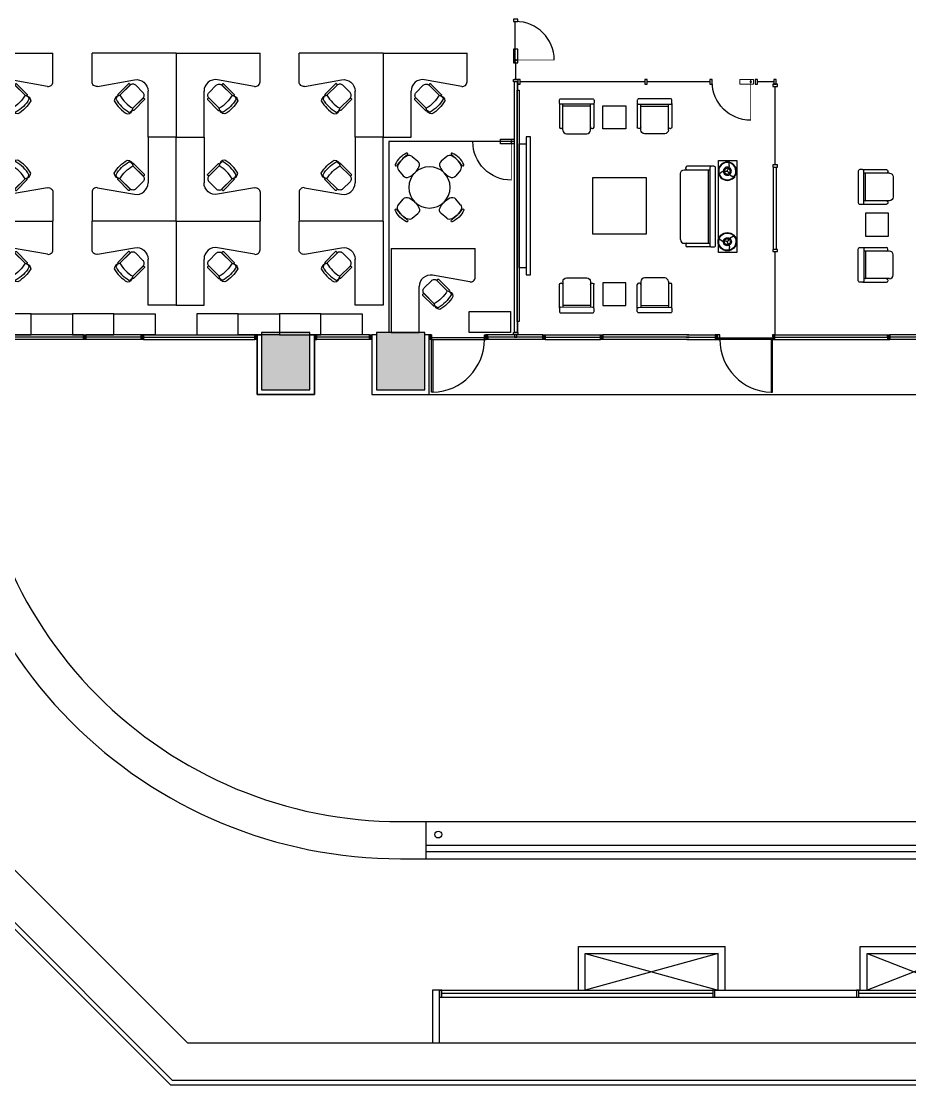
# Model space of a CAD drawing. Header units: millimetres. Extents: x 489570 to 664474, y -400689 to -233120.
# Drawn here: x 517252 to 536595, y -400689 to -377530 of the extents above; entities that cross this region are included whole.
import ezdxf
from ezdxf.lldxf.tags import DXFTag

# ---------------------------------------------------------------- set-up
doc = ezdxf.new("R2010")
doc.units = ezdxf.units.MM
doc.header["$LTSCALE"] = 10
doc.header["$MEASUREMENT"] = 0
for name, color, linetype in [('03AFP', 2, 'Continuous'), ('06ADS', 6, 'Continuous'), ('07APP', 7, 'Continuous'), ('XREF BB LVL 3$0$X-WTC3-Level 3 segmented$0$COL', 7, 'Continuous'), ('XREF BB LVL 3$0$X-WTC3-Level 3 segmented$0$DMS', 7, 'Continuous'), ('XREF BB LVL 3$0$X-WTC3-Level 3 segmented$0$DOOR', 2, 'Continuous'), ('XREF BB LVL 3$0$X-WTC3-Level 3 segmented$0$HAT', 251, 'Continuous'), ('XREF BB LVL 3$0$X-WTC3-Level 3 segmented$0$HID', 1, 'XREF BB LVL 3$0$X-WTC3-Level 3 segmented$0$HIDDEN'), ('XREF BB LVL 3$0$X-WTC3-Level 3 segmented$0$WAL', 7, 'Continuous'), ('XREF BB LVL 3$0$X-WTC3-Level 3 segmented$0$WIN', 2, 'Continuous'), ('XREF WTC3 FPPP MAY09 1$0$DIMFUR-IN', 1, 'Continuous'), ('XREF WTC3 FPPP MAY09 1$0$FURN', 9, 'Continuous'), ('XREF WTC3 FPPP MAY09 1$0$PAR-low', 8, 'Continuous'), ('XREF WTC3 FPPP MAY09 1$0$WAL', 7, 'Continuous'), ('XREF WTC3 FPPP MAY09 1$0$X-WTC3-Level 3 segmented$0$PAR-FUL', 2, 'Continuous')]:
    doc.layers.add(name, color=color, linetype=linetype)
tags = doc.linetypes.add('XREF BB LVL 3$0$X-WTC3-Level 3 segmented$0$HIDDEN', pattern=[0.375, 0.25, -0.125]).pattern_tags.tags
tags[6:7] = [DXFTag(74, 4), DXFTag(75, 0), DXFTag(340, '0'), DXFTag(46, 1.0), DXFTag(50, 0.0), DXFTag(44, 0.0), DXFTag(45, 0.0)]
tags[4:5] = [DXFTag(74, 4), DXFTag(75, 0), DXFTag(340, '0'), DXFTag(46, 1.0), DXFTag(50, 0.0), DXFTag(44, 0.0), DXFTag(45, 0.0)]

# ---------------------------------------------------------------- blocks, each defined once
blk = doc.blocks.new('XREF WTC3 FPPP MAY09 1$0$kursi')
at = {"layer": '03AFP', "linetype": 'ByBlock'}
for points in [[(200, -400), (200, -90, 0.414214), (110, 0), (-110, 0, 0.414214), (-200, -90), (-200, -400)], [(-200, -400), (-200, -87, 0.414214), (-210, -77), (-235, -77, 0.414214), (-245, -87), (-245, -418, 0.414214), (-235, -428), (-219, -428)], [(200, -400), (200, -87, -0.414214), (210, -77), (235, -77, -0.414214), (245, -87), (245, -418, -0.414214), (235, -428), (219, -428)]]:
    blk.add_lwpolyline(points, format="xyb", dxfattribs=at)
for centre, radius, start, end in [((-105, -487), 129, 137.6669, 222.3331), ((-125, -460), 96, 141.5436, 218.4564), ((0, 340), 766, 254.8715, 285.1285), ((105, -487), 129, 317.6669, 42.3331), ((125, -460), 96, 321.5436, 38.4564), ((0, 220), 766, 254.8715, 285.1285), ((0, 166), 766, 254.8715, 285.1285)]:
    blk.add_arc(centre, radius, start, end, dxfattribs=at)
blk = doc.blocks.new('XREF WTC3 FPPP MAY09 1$0$hsbc sing')
for p, q in [((-25, 0), (-25, -1829)), ((-25, 0), (1644, 0)), ((-25, 0), (1644, 0)), ((1089, 0), (1804, 0)), ((1804, -627), (1804, 0)), ((1687, -725), (878, -582)), ((585, -1829), (585, -829)), ((-25, -1829), (585, -1829))]:
    blk.add_line(p, q)
for centre, radius, start, end in [((835, -829), 250, 80, 180), ((1704, -627), 100, 260, 0)]:
    blk.add_arc(centre, radius, start, end)
at = {"xscale": -1, "rotation": 45.00000000000005}
blk.add_blockref('XREF WTC3 FPPP MAY09 1$0$kursi', (773, -779), dxfattribs=at)
blk = doc.blocks.new('XREF WTC3 FPPP MAY09 1$0$SF1')
at = {"layer": '03AFP', "linetype": 'ByBlock'}
for p, q in [((-392, 632), (70, 315)), ((-392, 632), (70, 315)), ((130, 368), (-294, 658)), ((-731, 137), (-268, -180)), ((-296, -254), (-720, 36))]:
    blk.add_line(p, q, dxfattribs=at)
at = {"layer": '03AFP'}
for p, q in [((-346, 639), (-338, 650)), ((-721, 91), (-728, 80))]:
    blk.add_line(p, q, dxfattribs=at)
at = {"layer": '03AFP', "linetype": 'ByBlock'}
for points in [[(-503, 611), (-751, 248, 0.414214), (-731, 137)], [(-302, -157, 0.008705), (-300, -155), (36, 336, 0.008705), (37, 338)], [(37, 338, -0.008705), (36, 336), (39, 340, -0.008705), (37, 338)], [(37, 338, 0.008705), (39, 340), (36, 336, 0.008705), (37, 338)], [(-302, -157, -0.008705), (-303, -159), (-300, -155, -0.008705), (-302, -157)]]:
    blk.add_lwpolyline(points, format="xyb", dxfattribs=at)
blk.add_lwpolyline([(187, 329, -0.414214), (195, 285), (-195, -285, -0.414214), (-240, -293), (-286, -262, -0.414214), (-294, -217), (96, 353, -0.414214), (140, 361)], format="xyb", close=True, dxfattribs=at)
blk.add_arc((-437, 566), 80, 55.6033, 145.6033, dxfattribs=at)
at = {"layer": '03AFP'}
for centre, start, end in [((-319, 621), 145.6033, 235.6033), ((-312, 632), 55.6033, 145.6033), ((-702, 62), 145.6033, 235.6033), ((-694, 73), 55.6033, 145.6033)]:
    blk.add_arc(centre, 32, start, end, dxfattribs=at)
blk = doc.blocks.new('XREF WTC3 FPPP MAY09 1$0$2 SEATER')
at = {"layer": '03AFP', "linetype": 'ByBlock'}
for p, q in [((-877, -659), (-877, -146)), ((-800, -80), (-800, -640)), ((-800, -80), (-800, -640)), ((800, -80), (800, -640)), ((877, -659), (877, -146))]:
    blk.add_line(p, q, dxfattribs=at)
at = {"layer": '03AFP'}
for p, q in [((-832, -114), (-845, -114)), ((832, -114), (845, -114))]:
    blk.add_line(p, q, dxfattribs=at)
at = {"layer": '03AFP', "linetype": 'ByBlock'}
for points in [[(-720, 0), (720, 0, -0.414214), (800, -80)], [(-800, -600, 0.008705), (-797, -600), (-803, -600, 0.008705), (-800, -600)], [(-800, -600, -0.008705), (-803, -600), (-797, -600, -0.008705), (-800, -600)], [(800, -600, -0.008705), (797, -600), (-797, -600, -0.008705), (-800, -600)], [(800, -600, 0.008705), (803, -600), (797, -600, 0.008705), (800, -600)]]:
    blk.add_lwpolyline(points, format="xyb", dxfattribs=at)
blk.add_lwpolyline([(-877, -728, 0.414214), (-845, -760), (845, -760, 0.414214), (877, -728), (877, -672, 0.414214), (845, -640), (-845, -640, 0.414214), (-877, -672)], format="xyb", close=True, dxfattribs=at)
at = {"layer": '03AFP'}
for centre, start, end in [((-845, -146), 90, 180), ((-832, -146), 0, 90), ((832, -146), 90, 180), ((845, -146), 0, 90)]:
    blk.add_arc(centre, 32, start, end, dxfattribs=at)
at = {"layer": '03AFP', "linetype": 'ByBlock'}
blk.add_arc((-720, -80), 80, 90, 180, dxfattribs=at)
blk = doc.blocks.new('XREF WTC3 FPPP MAY09 1$0$table lamp')
at = {"color": 0, "linetype": 'ByBlock'}
for points in [[(2, 2), (-9, 0), (-18, -2), (-26, -5), (-34, -8), (-40, -11), (-46, -15), (-51, -18), (-56, -21), (-61, -24), (-65, -27), (-69, -29), (-73, -32), (-77, -34), (-81, -36), (-84, -38), (-88, -39), (-92, -41), (-95, -42), (-99, -43), (-102, -43), (-106, -44), (-109, -44), (-113, -44), (-116, -44), (-120, -44), (-123, -44), (-127, -43), (-130, -43), (-133, -42), (-137, -42), (-140, -41), (-143, -41), (-147, -40), (-150, -40), (-154, -39), (-157, -39), (-161, -39), (-165, -38), (-169, -38), (-173, -38), (-178, -38), (-182, -38), (-187, -38), (-191, -39), (-196, -39), (-200, -40), (-204, -41), (-208, -43)], [(-3, 0), (4, -8), (11, -14), (18, -20), (24, -25), (30, -29), (36, -32), (41, -35), (46, -38), (51, -41), (56, -43), (60, -45), (64, -47), (68, -50), (71, -52), (75, -54), (78, -56), (81, -59), (84, -62), (86, -64), (89, -67), (91, -70), (93, -73), (95, -76), (96, -79), (98, -82), (99, -85), (101, -88), (102, -91), (103, -94), (105, -98), (106, -101), (107, -104), (108, -107), (110, -110), (111, -113), (112, -117), (114, -120), (116, -123), (118, -127), (120, -131), (122, -135), (124, -139), (127, -143), (129, -146), (132, -150), (135, -153), (138, -156), (141, -159)], [(1, -3), (5, 8), (7, 17), (9, 25), (10, 33), (10, 40), (10, 47), (10, 53), (10, 59), (10, 64), (9, 70), (9, 74), (9, 79), (9, 84), (9, 88), (9, 92), (10, 96), (11, 100), (11, 103), (12, 107), (14, 110), (15, 114), (17, 117), (18, 120), (20, 123), (22, 126), (24, 129), (26, 131), (28, 134), (30, 137), (32, 139), (34, 142), (36, 145), (39, 147), (41, 150), (43, 153), (45, 156), (47, 159), (49, 162), (51, 165), (53, 169), (56, 173), (58, 177), (60, 181), (62, 185), (64, 189), (65, 194), (66, 198), (67, 202)]]:
    blk.add_lwpolyline(points, dxfattribs=at)
blk.add_circle((0, 0), 200, dxfattribs=at)
at = {"color": 1, "linetype": 'ByBlock', "extrusion": (0, 0, -1)}
for major_axis, start_param, end_param in [((133, 133), 3.155641, 6.297234), ((-133, 133), 1.584845, 4.726438), ((44.2, 44.2), 3.155641, 6.297234), ((-44.2, 44.2), 1.584845, 4.726438)]:
    blk.add_ellipse((0, 0), major_axis=major_axis, ratio=1, start_param=start_param, end_param=end_param, dxfattribs=at)
at = {"color": 0, "linetype": 'ByBlock', "extrusion": (0, 0, -1)}
for major_axis, start_param, end_param in [((61.9, 61.9), 3.155641, 6.297234), ((-61.9, 61.9), 1.584845, 4.726438)]:
    blk.add_ellipse((0, 0), major_axis=major_axis, ratio=1, start_param=start_param, end_param=end_param, dxfattribs=at)
blk = doc.blocks.new('XREF WTC3 FPPP MAY09 1$0$X-WTC3-Level 3 segmented$0$FRAME')
at = {"color": 1}
blk.add_lwpolyline([(-37, 263), (-37, -37), (63, -37), (63, 263)], close=True, dxfattribs=at)
at = {"const_width": 13}
blk.add_lwpolyline([(-47, 23), (853, 24)], dxfattribs=at)
at = {"color": 1}
blk.add_circle((13, 23), 15, dxfattribs=at)
blk.add_arc((13, 23), 840, 0.0529, 90, dxfattribs=at)
blk = doc.blocks.new('XREF WTC3 FPPP MAY09 1$0$X-WTC3-Level 3 segmented$0$P non F')
at = {"rotation": 180}
blk.add_blockref('XREF WTC3 FPPP MAY09 1$0$X-WTC3-Level 3 segmented$0$FRAME', (0, 30), dxfattribs=at)
blk = doc.blocks.new('XREF WTC3 FPPP MAY09 1$0$FRAME')
at = {"const_width": 13}
blk.add_lwpolyline([(-47, 23), (853, 24)], dxfattribs=at)
at = {"color": 1}
blk.add_circle((13, 23), 15, dxfattribs=at)
blk.add_arc((13, 23), 840, 0.0529, 90, dxfattribs=at)
at = {"layer": 'Defpoints', "color": 1, "lineweight": 5}
blk.add_lwpolyline([(-37, 263), (-37, -37), (63, -37), (63, 263)], close=True, dxfattribs=at)
blk = doc.blocks.new('XREF WTC3 FPPP MAY09 1$0$P non F')
at = {"layer": 'XREF WTC3 FPPP MAY09 1$0$WAL', "rotation": 180}
blk.add_blockref('XREF WTC3 FPPP MAY09 1$0$FRAME', (0, 30), dxfattribs=at)
blk = doc.blocks.new('XREF WTC3 FPPP MAY09 1$0$WC')
at = {"layer": '03AFP'}
for p, q in [((-0.208, -0.444), (-0.225, -0.283)), ((0.208, -0.444), (0.225, -0.283))]:
    blk.add_line(p, q, dxfattribs=at)
blk.add_lwpolyline([(0.225, -0.283, 0.371325), (0.15, -0.176, 0.17376), (-0.15, -0.176, 0.371325), (-0.225, -0.283)], format="xyb", dxfattribs=at)
for centre, radius, start, end in [((-0.109, -0.434), 0.1, 185.7106, 251.518), ((0.109, -0.434), 0.1, 288.482, 354.2894), ((-0.169, -0.561), 0.02, 82.7899, 249.4784), ((0, -0.109), 0.503, 249.4784, 290.5216), ((0, 0.778), 1.33, 262.7899, 277.2101), ((0, -0.109), 0.443, 251.518, 288.482), ((0.169, -0.561), 0.02, 290.5216, 97.2101)]:
    blk.add_arc(centre, radius, start, end, dxfattribs=at)
blk = doc.blocks.new('XREF WTC3 FPPP MAY09 1$0$KURSI STAF')
at = {"layer": 'XREF WTC3 FPPP MAY09 1$0$FURN', "xscale": 1000, "yscale": 1000, "zscale": 1000, "rotation": 179.9999999195218}
blk.add_blockref('XREF WTC3 FPPP MAY09 1$0$WC', (0, -109), dxfattribs=at)
blk = doc.blocks.new('XREF WTC3 FPPP MAY09 1$0$MEJA MEETING4')
at = {"layer": '03AFP'}
blk.add_circle((0, 0), 450, dxfattribs=at)
for p, rotation in [((-289, 289), 45), ((-289, -289), 135)]:
    blk.add_blockref('XREF WTC3 FPPP MAY09 1$0$KURSI STAF', p, dxfattribs=dict(rotation=rotation))
at = {"xscale": -1}
for p, rotation in [((289, 289), 315), ((289, -289), 225)]:
    blk.add_blockref('XREF WTC3 FPPP MAY09 1$0$KURSI STAF', p, dxfattribs=dict(at, rotation=rotation))
blk = doc.blocks.new('XREF BB LVL 3$0$X-WTC3-Level 3 segmented$0$C125105')
at = {"layer": 'XREF BB LVL 3$0$X-WTC3-Level 3 segmented$0$HAT'}
blk.add_hatch(color=256, dxfattribs=at).paths.add_polyline_path([(-524.75, -1250), (525.25, -1250), (525.25, 0), (-524.75, 0)])
at = {"layer": 'XREF BB LVL 3$0$X-WTC3-Level 3 segmented$0$COL'}
blk.add_lwpolyline([(-524.75, -1250), (525.25, -1250), (525.25, 0), (-524.75, 0)], close=True, dxfattribs=at)
blk = doc.blocks.new('XREF BB LVL 3$0$X-WTC3-Level 3 segmented$0$STRU')
at = {"layer": 'XREF BB LVL 3$0$X-WTC3-Level 3 segmented$0$COL', "rotation": 90}
for p in [(-22400, 14999.75), (-22400, 12499.75)]:
    blk.add_blockref('XREF BB LVL 3$0$X-WTC3-Level 3 segmented$0$C125105', p, dxfattribs=at)
blk = doc.blocks.new('XREF BB LVL 3$0$X-WTC3-Level 3 segmented$0$Fra3')
for points in [[(0.43, 0.5), (0.43, 0.46), (0.36, 0.41), (0.36, 0.35), (0.64, 0.35), (0.64, 0.41), (0.57, 0.46), (0.57, 0.5), (1, 0.5), (1, 0), (0.19, 0), (0, 0), (0, 0.5), (0.43, 0.5)], [(0.81, 0.14), (0.86, 0.14), (0.86, 0.05), (0.95, 0.05), (0.95, 0.45), (0.69, 0.45), (0.69, 0.3), (0.31, 0.3), (0.31, 0.45), (0.05, 0.45), (0.05, 0.05), (0.14, 0.05), (0.14, 0.14), (0.19, 0.14)], [(0.81, 0), (0.81, 0.25), (0.19, 0.25), (0.19, 0)]]:
    blk.add_lwpolyline(points)
blk = doc.blocks.new('XREF BB LVL 3$0$X-WTC3-Level 3 segmented$0$fra2')
for points in [[(0.43, 0), (0, 0), (0, 0.5), (0.43, 0.5)], [(0.43, 0.5), (0.43, 0.46), (0.36, 0.41), (0.36, 0.35), (0.64, 0.35), (0.64, 0.41), (0.57, 0.46), (0.57, 0.5), (1, 0.5), (1, 0), (0.57, 0), (0.57, 0.04), (0.64, 0.09), (0.64, 0.15), (0.36, 0.15), (0.36, 0.09), (0.43, 0.04), (0.43, 0)]]:
    blk.add_lwpolyline(points)
blk.add_lwpolyline([(0.69, 0.3), (0.69, 0.45), (0.95, 0.45), (0.95, 0.05), (0.69, 0.05), (0.69, 0.2), (0.31, 0.2), (0.31, 0.05), (0.05, 0.05), (0.05, 0.45), (0.31, 0.45), (0.31, 0.3)], close=True)
blk = doc.blocks.new('XREF BB LVL 3$0$X-WTC3-Level 3 segmented$0$Fra6')
for points in [[(0.43, 0), (0, 0), (0, 0.5), (0.43, 0.5)], [(0.43, 0), (0.43, 0.04), (0.36, 0.09), (0.36, 0.15), (1, 0.15), (1, 0.5), (0.57, 0.5), (0.57, 0.46), (0.64, 0.41), (0.64, 0.35), (0.36, 0.35), (0.36, 0.41), (0.43, 0.46), (0.43, 0.5)]]:
    blk.add_lwpolyline(points)
for points in [[(0.31, 0.3), (0.31, 0.45), (0.05, 0.45), (0.05, 0.05), (0.31, 0.05), (0.31, 0.2), (0.95, 0.2), (0.95, 0.45), (0.69, 0.45), (0.69, 0.3)], [(0.55, 0.45), (0.55, 0.5), (0.45, 0.5), (0.45, 0.45), (0.38, 0.4), (0.38, 0.37), (0.47, 0.37), (0.47, 0.47), (0.53, 0.47), (0.53, 0.37), (0.62, 0.37), (0.62, 0.4)], [(0.39, 0.14), (0.48, 0.14), (0.48, 0.04), (0.56, 0.04), (0.56, 0.14), (0.6, 0.14), (0.6, 0), (0.45, 0), (0.45, 0.04), (0.39, 0.09)]]:
    blk.add_lwpolyline(points, close=True)
blk = doc.blocks.new('XREF BB LVL 3$0$X-WTC3-Level 3 segmented$0$Fra5')
for points in [[(0.43, 0), (0, 0), (0, 0.5), (0.43, 0.5)], [(0.43, 0), (0.43, 0.04), (0.36, 0.09), (0.36, 0.15), (0.64, 0.15), (0.64, 0.09), (0.57, 0.04), (0.57, 0), (1, 0), (1, 0.35), (0.36, 0.35), (0.36, 0.41), (0.43, 0.46), (0.43, 0.5)]]:
    blk.add_lwpolyline(points)
for points in [[(0.31, 0.05), (0.31, 0.2), (0.69, 0.2), (0.69, 0.05), (0.95, 0.05), (0.95, 0.3), (0.31, 0.3), (0.31, 0.45), (0.05, 0.45), (0.05, 0.05)], [(0.39, 0.41), (0.39, 0.36), (0.48, 0.36), (0.48, 0.46), (0.56, 0.46), (0.56, 0.36), (0.6, 0.36), (0.6, 0.5), (0.45, 0.5), (0.45, 0.46)]]:
    blk.add_lwpolyline(points, close=True)

msp = doc.modelspace()

# ---------------------------------------------------------------- linework, layer by layer
at = {"layer": '03AFP'}
for points in [[(530416.7, -379375.3), (530416.7, -379875.3), (529916.7, -379875.3), (529916.7, -379375.3)], [(528091.2, -382899.4), (528091.2, -380199.4), (528241.2, -380199.4), (528241.2, -382899.4)], [(532829.8, -382562.9), (532430.1, -382562.9), (532430.1, -380562.8), (532829.8, -380562.8)], [(530856.8, -382164.4), (529695.1, -382164.4), (529695.1, -380934.3), (530856.8, -380934.3)], [(535631.7, -382211.5), (536131.7, -382211.5), (536131.7, -381711.5), (535631.7, -381711.5)], [(530416.7, -383723.5), (530416.7, -383223.5), (529916.7, -383223.5), (529916.7, -383723.5)], [(517467.5, -383899.2), (516567.9, -383899.2), (516567.9, -384359.2), (517467.5, -384359.2)], [(517467.5, -383899.2), (518367, -383899.2), (518367, -384359.2), (517467.5, -384359.2)], [(519266.5, -383899.2), (518367, -383899.2), (518367, -384359.2), (519266.5, -384359.2)], [(519266.5, -383899.2), (520166, -383899.2), (520166, -384359.2), (519266.5, -384359.2)], [(521975.5, -383899.2), (521075.9, -383899.2), (521075.9, -384359.2), (521975.5, -384359.2)], [(521975.5, -383899.2), (522875, -383899.2), (522875, -384359.2), (521975.5, -384359.2)], [(523774.5, -383899.2), (522875, -383899.2), (522875, -384359.2), (523774.5, -384359.2)], [(523774.5, -383899.2), (524674, -383899.2), (524674, -384359.2), (523774.5, -384359.2)], [(527000.6, -383849.2), (527900.1, -383849.2), (527900.1, -384309.2), (527000.6, -384309.2)]]:
    msp.add_lwpolyline(points, close=True, dxfattribs=at)
msp.add_lwpolyline([(528341.2, -383049.4), (528341.2, -380049.4), (528241.2, -380049.4), (528241.2, -383049.4), (528341.2, -383049.4)], dxfattribs=at)
at = {"layer": '06ADS'}
for p, q in [((527995.4, -377535.1), (527995.4, -378435.1)), ((530829.7, -378848), (528112.3, -378848)), ((532244, -378848), (530879.7, -378848)), ((533639.1, -378848), (533280.1, -378848)), ((533664.1, -380660.1), (533664.1, -378948)), ((533664.1, -384359.2), (533664.1, -382547.2))]:
    msp.add_line(p, q, dxfattribs=at)
msp.add_lwpolyline([(527968.3, -377485.1), (527968.3, -377535.1), (528062.3, -377535.1), (528062.3, -377485.1)], close=True, dxfattribs=at)
for points in [[(528015.3, -378423.5), (528015.3, -378797.9)], [(527983.3, -380151.2), (525254, -380151.2), (525254, -384309.2)]]:
    msp.add_lwpolyline(points, dxfattribs=at)
at = {"layer": '06ADS', "color": 2}
for points in [[(530829.7, -378898), (530879.7, -378898), (530879.7, -378798), (530829.7, -378798)], [(532244, -378898), (532294, -378898), (532294, -378798), (532244, -378798)], [(533230.1, -378898), (533280.1, -378898), (533280.1, -378798), (533230.1, -378798)], [(533639.1, -378898), (533689.1, -378898), (533689.1, -378798), (533639.1, -378798)], [(533714.1, -378948), (533714.1, -378898), (533614.1, -378898), (533614.1, -378948)], [(533714.1, -380710.1), (533714.1, -380660.1), (533614.1, -380660.1), (533614.1, -380710.1)], [(533714.1, -382547.2), (533714.1, -382497.2), (533614.1, -382497.2), (533614.1, -382547.2)]]:
    msp.add_lwpolyline(points, close=True, dxfattribs=at)
at = {"layer": '07APP'}
for p, q in [((527983.3, -378847.9), (527983.3, -384309.2)), ((528047.3, -378847.9), (528047.3, -384309.2)), ((533632.1, -382497.2), (533632.1, -380710.1)), ((533696.1, -382497.2), (533696.1, -380710.1))]:
    msp.add_line(p, q, dxfattribs=at)
at = {"layer": '07APP', "color": 2}
for points in [[(528047.3, -378847.9), (528047.3, -379027.9), (528062.3, -379027.9), (528062.3, -378847.9)], [(528091.2, -379027.9), (528091.2, -384070.9), (528047.3, -384070.9), (528047.3, -379027.9)], [(528062.3, -384309.2), (528062.3, -384070.9), (528047.3, -384070.9), (528047.3, -384309.2)]]:
    msp.add_lwpolyline(points, close=True, dxfattribs=at)
at = {"layer": 'XREF BB LVL 3$0$X-WTC3-Level 3 segmented$0$DOOR', "color": 4}
for p, q in [((518623.7, -384409.2), (516144.7, -384409.2)), ((519874.2, -384409.2), (518644.7, -384409.2)), ((519895.2, -384409.2), (522349, -384409.2)), ((524849.2, -384409.2), (523670.2, -384409.2)), ((528624.2, -384409.2), (527395.2, -384409.2)), ((528645.2, -384409.2), (529874.2, -384409.2)), ((531798.5, -384409.2), (529895.2, -384409.2)), ((531730.9, -384409.2), (532374.2, -384409.2)), ((533645.2, -384409.2), (536124.2, -384409.2)), ((537344.7, -384409.2), (536159.7, -384409.2))]:
    msp.add_line(p, q, dxfattribs=at)
at = {"layer": 'XREF BB LVL 3$0$X-WTC3-Level 3 segmented$0$DOOR'}
for p, q in [((518609.2, -384359.2), (516159.2, -384359.2)), ((519859.7, -384359.2), (518659.2, -384359.2)), ((519909.7, -384359.2), (522334.5, -384359.2)), ((524834.7, -384359.2), (523684.7, -384359.2)), ((526134.7, -384359.2), (526184.7, -384359.2)), ((526134.7, -384459.2), (526134.7, -384359.2)), ((526184.7, -384359.2), (526184.7, -384459.2)), ((527334.7, -384459.2), (527334.7, -384359.2)), ((527334.7, -384359.2), (527384.7, -384359.2)), ((527384.7, -384359.2), (527384.7, -384459.2)), ((528609.7, -384359.2), (527409.7, -384359.2)), ((528659.7, -384359.2), (529859.7, -384359.2)), ((531784, -384359.2), (529909.7, -384359.2)), ((531745.4, -384359.2), (532359.7, -384359.2)), ((532459.7, -384359.2), (532409.7, -384359.2)), ((532409.7, -384359.2), (532409.7, -384459.2)), ((532459.7, -384359.2), (532409.7, -384359.2)), ((532459.7, -384459.2), (532459.7, -384359.2)), ((533659.7, -384359.2), (536109.7, -384359.2)), ((537344.7, -384359.2), (536159.7, -384359.2)), ((536159.7, -384359.2), (536159.7, -384459.2)), ((518609.2, -384459.2), (516159.2, -384459.2)), ((519859.7, -384459.2), (518659.2, -384459.2)), ((519909.7, -384459.2), (522334.5, -384459.2)), ((524834.7, -384459.2), (523684.7, -384459.2)), ((526184.7, -384459.2), (526134.7, -384459.2)), ((526184.7, -385609.2), (526184.7, -384459.2)), ((526184.7, -384459.2), (526214.7, -384459.2)), ((526214.7, -384459.2), (526214.7, -385609.2)), ((527384.7, -384459.2), (527334.7, -384459.2)), ((528609.7, -384459.2), (527409.7, -384459.2)), ((528659.7, -384459.2), (529859.7, -384459.2)), ((531784, -384459.2), (529909.7, -384459.2)), ((531745.4, -384459.2), (532359.7, -384459.2)), ((532459.7, -384459.2), (532409.7, -384459.2)), ((532409.7, -384459.2), (532459.7, -384459.2)), ((533579.7, -384459.2), (533579.7, -385609.2)), ((533609.7, -384459.2), (533579.7, -384459.2)), ((533609.7, -385609.2), (533609.7, -384459.2)), ((533659.7, -384459.2), (536109.7, -384459.2)), ((536109.7, -384459.2), (536159.7, -384459.2)), ((537344.7, -384459.2), (536159.7, -384459.2)), ((526214.7, -385609.2), (526184.7, -385609.2)), ((533579.7, -385609.2), (533609.7, -385609.2))]:
    msp.add_line(p, q, dxfattribs=at)
for points in [[(527374.2, -384459.2), (527374.2, -384427.4), (526170.5, -384427.4), (526170.5, -384459.2)], [(532411.9, -384459.2), (532411.9, -384427.4), (533622.5, -384427.4), (533622.5, -384459.2)]]:
    msp.add_lwpolyline(points, close=True, dxfattribs=at)
for centre, start, end in [((526184, -384459), 271.52831, 359.98603), ((533610.4, -384459), 180.01397, 268.47169)]:
    msp.add_arc(centre, 1150.7, start, end, dxfattribs=at)
at = {"layer": 'XREF BB LVL 3$0$X-WTC3-Level 3 segmented$0$HAT'}
for p, q in [((510579.7, -390630.2), (520538.7, -400589.2)), ((520538.7, -400589.2), (538009.7, -400589.2))]:
    msp.add_line(p, q, dxfattribs=at)
at = {"layer": 'XREF BB LVL 3$0$X-WTC3-Level 3 segmented$0$HID'}
for p, q in [((529380.7, -398629.2), (529380.7, -397679.2)), ((529380.7, -397679.2), (532576.7, -397679.2)), ((529530.7, -398629.2), (529530.7, -397829.2)), ((529530.7, -397829.2), (532426.7, -397829.2)), ((529530.7, -397829.2), (532426.7, -398629.2)), ((532426.7, -397829.2), (529530.7, -398629.2)), ((532426.7, -398629.2), (532426.7, -397829.2)), ((532576.7, -398629.2), (532576.7, -397679.2)), ((535518.2, -398629.2), (535518.2, -397679.2)), ((535518.2, -397679.2), (537859.7, -397679.2)), ((535668.2, -398629.2), (535668.2, -397829.2)), ((535668.2, -397829.2), (537709.7, -397829.2)), ((535668.2, -397829.2), (537709.7, -398629.2)), ((537709.7, -397829.2), (535668.2, -398629.2)), ((532304.7, -398704.2), (526404.7, -398704.2)), ((537889, -398704.2), (535489, -398704.2))]:
    msp.add_line(p, q, dxfattribs=at)
at = {"layer": 'XREF BB LVL 3$0$X-WTC3-Level 3 segmented$0$WAL'}
for p, q in [((511389.7, -390294.7), (520874.2, -399779.2)), ((510479.7, -390671.7), (520497.3, -400689.2)), ((525509.7, -394959.2), (538009.7, -394959.2)), ((526064.7, -395769.2), (526064.7, -394959.2)), ((526064.7, -395469.2), (538009.7, -395469.2)), ((525509.7, -395769.2), (526064.7, -395769.2)), ((526064.7, -395769.2), (538009.7, -395769.2)), ((532354.7, -398779.2), (532354.7, -398629.2)), ((532354.7, -398629.2), (535584.7, -398629.2)), ((532354.7, -398779.2), (535584.7, -398779.2)), ((535489, -398779.2), (535489, -398629.2)), ((520874.2, -399779.2), (538009.7, -399779.2)), ((520497.3, -400689.2), (538009.7, -400689.2))]:
    msp.add_line(p, q, dxfattribs=at)
for points in [[(522384.7, -384359.2), (522384.7, -385659.2), (523634.7, -385659.2), (523634.7, -384359.2), (523534.7, -384359.2)], [(523634.7, -384359.2), (523634.7, -385659.2), (522384.7, -385659.2), (522384.7, -384359.2), (522484.7, -384359.2)], [(524984.7, -384359.2), (524884.7, -384359.2), (524884.7, -385659.2), (526134.7, -385659.2), (526134.7, -384359.2), (526034.7, -384359.2)]]:
    msp.add_lwpolyline(points, dxfattribs=at)
msp.add_lwpolyline([(526204.7, -399779.2), (526354.7, -399779.2), (526354.7, -398629.2), (526204.7, -398629.2)], close=True, dxfattribs=at)
msp.add_circle((526331, -395240.2), 75, dxfattribs=at)
for radius, start in [(10120, 179.49045), (9310, 179.44611)]:
    msp.add_arc((525509.7, -385649.2), radius, start, 270, dxfattribs=at)
at = {"layer": 'XREF BB LVL 3$0$X-WTC3-Level 3 segmented$0$WIN'}
for p, q in [((526134.7, -385659.2), (549884.7, -385659.2)), ((538009.7, -395619.2), (526064.7, -395619.2)), ((526354.7, -398629.2), (532304.7, -398629.2)), ((526354.7, -398779.2), (532304.7, -398779.2)), ((535489, -398629.2), (537889, -398629.2)), ((535489, -398779.2), (537889, -398779.2))]:
    msp.add_line(p, q, dxfattribs=at)
for points in [[(526354.7, -398629.2), (526354.7, -398779.2), (526404.7, -398779.2), (526404.7, -398629.2)], [(532304.7, -398629.2), (532304.7, -398779.2), (532354.7, -398779.2), (532354.7, -398629.2)], [(535439, -398629.2), (535439, -398779.2), (535489, -398779.2), (535489, -398629.2)]]:
    msp.add_lwpolyline(points, close=True, dxfattribs=at)
at = {"layer": 'XREF WTC3 FPPP MAY09 1$0$DIMFUR-IN', "color": 2}
msp.add_lwpolyline([(528062.3, -378898), (528112.3, -378898), (528112.3, -378798), (528062.3, -378798)], close=True, dxfattribs=at)
at = {"layer": 'XREF WTC3 FPPP MAY09 1$0$X-WTC3-Level 3 segmented$0$PAR-FUL'}
for p, q in [((528047.3, -378797.9), (527983.3, -378797.9)), ((528047.3, -384309.2), (527983.3, -384309.2))]:
    msp.add_line(p, q, dxfattribs=at)
for points in [[(527968.3, -378847.9), (527968.3, -378797.9), (528062.3, -378797.9), (528062.3, -378847.9)], [(527968.3, -384359.2), (527968.3, -384309.2), (528062.3, -384309.2), (528062.3, -384359.2)], [(527990.3, -384359.2), (527990.3, -384409.2), (528040.3, -384409.2), (528040.3, -384359.2)]]:
    msp.add_lwpolyline(points, close=True, dxfattribs=at)

# ---------------------------------------------------------------- block references
at = {"xscale": -1, "rotation": 270}
msp.add_blockref('XREF WTC3 FPPP MAY09 1$0$MEJA MEETING4', (526138.5, -381148.5), dxfattribs=at)
at = {"layer": '03AFP'}
for p in [(516138, -378222.2), (520646, -378222.2), (525154, -378222.2), (516138, -381880.2), (520646, -381880.2), (525329, -382480.2)]:
    msp.add_blockref('XREF WTC3 FPPP MAY09 1$0$hsbc sing', p, dxfattribs=at)
at = {"layer": '03AFP', "xscale": -1}
for p in [(520596, -378222.2), (525104, -378222.2), (520596, -381880.2), (525104, -381880.2)]:
    msp.add_blockref('XREF WTC3 FPPP MAY09 1$0$hsbc sing', p, dxfattribs=at)
at = {"layer": '03AFP'}
for name, p, rotation in [('XREF WTC3 FPPP MAY09 1$0$SF1', (529343.7, -379218.8), 124.3966516935586), ('XREF WTC3 FPPP MAY09 1$0$hsbc sing', (520596, -381880.2), 180), ('XREF WTC3 FPPP MAY09 1$0$hsbc sing', (525104, -381880.2), 180), ('XREF WTC3 FPPP MAY09 1$0$table lamp', (532623.6, -382330.5), 90), ('XREF WTC3 FPPP MAY09 1$0$SF1', (531040.7, -383880), 304.3966516935586)]:
    msp.add_blockref(name, p, dxfattribs=dict(at, rotation=rotation))
at = {"layer": '03AFP', "xscale": -1}
for name, p, rotation in [('XREF WTC3 FPPP MAY09 1$0$SF1', (531040.7, -379218.8), 235.6033483064414), ('XREF WTC3 FPPP MAY09 1$0$hsbc sing', (516138, -381880.2), 180), ('XREF WTC3 FPPP MAY09 1$0$hsbc sing', (520646, -381880.2), 180), ('XREF WTC3 FPPP MAY09 1$0$table lamp', (532623.6, -380795.2), 90), ('XREF WTC3 FPPP MAY09 1$0$SF1', (529343.7, -383880), 55.60334830644145)]:
    msp.add_blockref(name, p, dxfattribs=dict(at, rotation=rotation))
at = {"layer": '06ADS', "rotation": 180}
msp.add_blockref('XREF WTC3 FPPP MAY09 1$0$X-WTC3-Level 3 segmented$0$P non F', (528001.9, -378368.3), dxfattribs=at)
at = {"layer": '06ADS', "color": 1, "xscale": -1, "rotation": 270}
msp.add_blockref('XREF WTC3 FPPP MAY09 1$0$P non F', (533127.2, -378834.6), dxfattribs=at)
at = {"layer": '06ADS', "xscale": -1, "rotation": 270}
msp.add_blockref('XREF WTC3 FPPP MAY09 1$0$X-WTC3-Level 3 segmented$0$P non F', (527916.5, -380137.9), dxfattribs=at)
at = {"layer": 'XREF BB LVL 3$0$X-WTC3-Level 3 segmented$0$COL', "rotation": 180}
for p in [(523010, -385559.2), (525510, -385559.2)]:
    msp.add_blockref('XREF BB LVL 3$0$X-WTC3-Level 3 segmented$0$C125105', p, dxfattribs=at)
at = {"layer": 'XREF BB LVL 3$0$X-WTC3-Level 3 segmented$0$DMS', "rotation": 90}
msp.add_blockref('XREF BB LVL 3$0$X-WTC3-Level 3 segmented$0$STRU', (538009.7, -363159.2), dxfattribs=at)
at = {"layer": 'XREF BB LVL 3$0$X-WTC3-Level 3 segmented$0$DOOR', "yscale": 100, "zscale": 100}
for name, p, xscale, rotation in [('XREF BB LVL 3$0$X-WTC3-Level 3 segmented$0$fra2', (518659.7, -384459.2), 100, 90), ('XREF BB LVL 3$0$X-WTC3-Level 3 segmented$0$fra2', (519909.7, -384459.2), 100, 90), ('XREF BB LVL 3$0$X-WTC3-Level 3 segmented$0$Fra3', (522385, -384459.2), 100, 90), ('XREF BB LVL 3$0$X-WTC3-Level 3 segmented$0$Fra3', (523634.7, -384459.2), -100, 270), ('XREF BB LVL 3$0$X-WTC3-Level 3 segmented$0$Fra3', (524884.7, -384459.2), 100, 90), ('XREF BB LVL 3$0$X-WTC3-Level 3 segmented$0$Fra6', (526185, -384359.2), -100, 90), ('XREF BB LVL 3$0$X-WTC3-Level 3 segmented$0$Fra5', (527409.7, -384359.2), -100, 90), ('XREF BB LVL 3$0$X-WTC3-Level 3 segmented$0$fra2', (528659.7, -384459.2), 100, 90), ('XREF BB LVL 3$0$X-WTC3-Level 3 segmented$0$fra2', (529909.7, -384459.2), 100, 90), ('XREF BB LVL 3$0$X-WTC3-Level 3 segmented$0$fra2', (532359.7, -384459.2), -100, 270), ('XREF BB LVL 3$0$X-WTC3-Level 3 segmented$0$fra2', (533609.7, -384459.2), -100, 270), ('XREF BB LVL 3$0$X-WTC3-Level 3 segmented$0$Fra5', (536109.7, -384359.2), 100, 270)]:
    msp.add_blockref(name, p, dxfattribs=dict(at, xscale=xscale, rotation=rotation))
at = {"layer": 'XREF WTC3 FPPP MAY09 1$0$DIMFUR-IN', "color": 1, "rotation": 90}
msp.add_blockref('XREF WTC3 FPPP MAY09 1$0$2 SEATER', (531605.3, -381565.6), dxfattribs=at)
at = {"layer": 'XREF WTC3 FPPP MAY09 1$0$PAR-low', "xscale": -1, "rotation": 325.6033483070937}
msp.add_blockref('XREF WTC3 FPPP MAY09 1$0$SF1', (535475.2, -381138.6), dxfattribs=at)
at = {"layer": 'XREF WTC3 FPPP MAY09 1$0$PAR-low', "rotation": 214.3966516929062}
msp.add_blockref('XREF WTC3 FPPP MAY09 1$0$SF1', (535475.2, -382835.5), dxfattribs=at)

doc.saveas('drawing.dxf')
